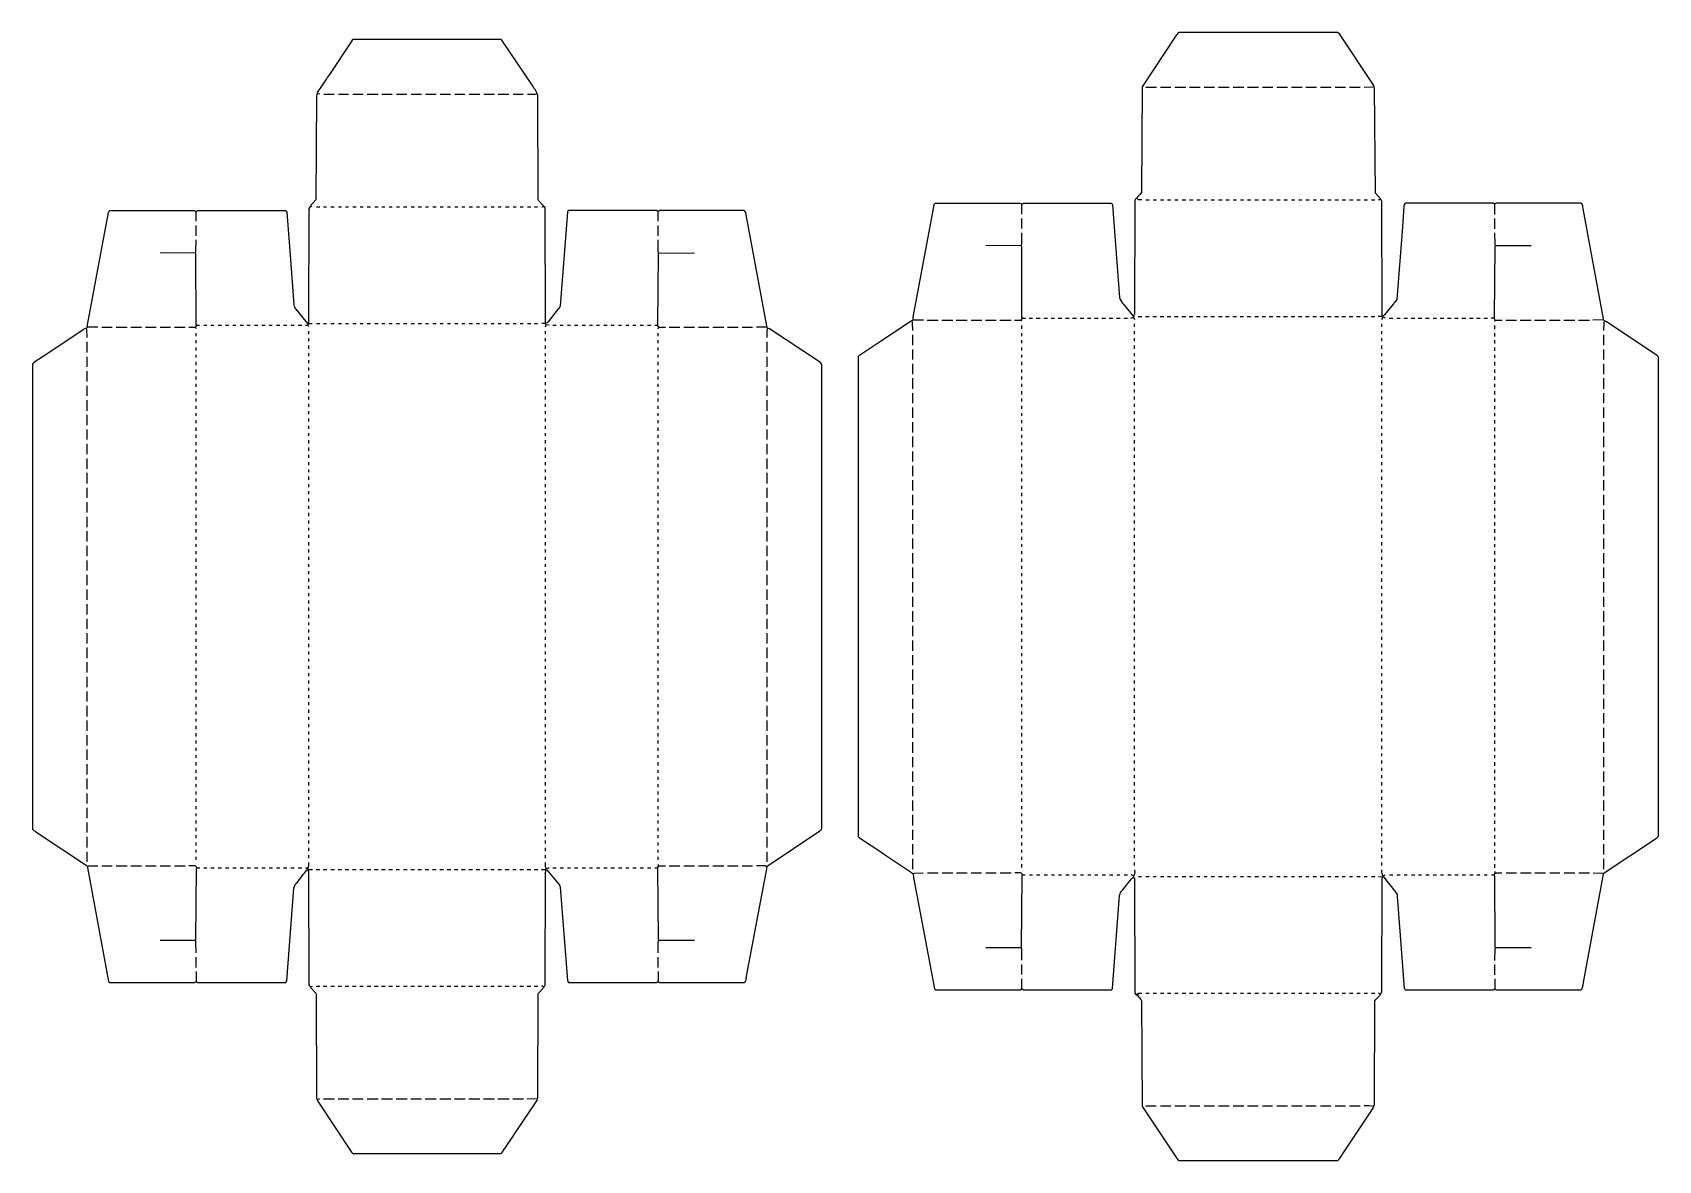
# Model space of a CAD drawing. Extents: x 608 to 5887, y 427 to 4087.
import ezdxf

# ---------------------------------------------------------------- set-up
doc = ezdxf.new("R2010")
doc.units = 0
doc.layers.get('0').update_dxf_attribs({"linetype": 'CONTINUOUS'})

msp = doc.modelspace()

# ---------------------------------------------------------------- linework, layer by layer
at = {"color": 7, "linetype": 'CONTINUOUS'}
for points in [[(4989, 3156, 0.126706), (4992, 3163), (4990, 3165), (4990, 3166), (4991, 3167, -0.127317), (4989.498638, 3173.001355), (4988.501362, 3539.998645, 0.154639), (4984, 3547), (4967.769231, 3565.846154), (4964.769231, 3907.846154), (4963, 3912), (4962.482759, 3914.793103), (4851, 4083, 0.064594), (4846, 4087), (4330, 4087), (4328.1, 4085.8), (4322, 4079), (4320.2, 4075.9), (4210.8, 3911.1), (4209, 3568), (4202, 3560), (4199, 3557, 0.071068), (4193, 3550, 0.214046), (4186.498645, 3541.998652), (4185.501355, 3173.001348), (4183, 3167)], [(2273, 3132, 0.126706), (2276, 3139), (2274, 3141), (2274, 3143), (2275, 3144, -0.127317), (2273.498638, 3150.001355), (2272.501362, 3516.998645, 0.237564), (2268, 3523), (2267.503077, 3524.555385), (2251.249592, 3542.235726), (2249.994083, 3545.005848), (2248.501479, 3882.998529), (2247.8, 3884.9), (2246, 3889, 0.091509), (2236.769231, 3905.846154), (2230.769231, 3914.846154), (2132, 4062), (2129, 4064), (1649, 4064), (1646.1, 4061.8), (1642.2, 4056.9), (1570, 3948, 0.084647), (1566, 3942, 0.184026), (1564, 3939), (1562.2, 3936.9), (1532, 3892), (1532, 3890), (1533, 3889, 0.073516), (1529.498516, 3881.998525), (1528, 3544), (1519, 3534), (1517, 3532, 0.071068), (1510, 3524), (1509, 3522, 0.135388), (1505.498634, 3515.998641), (1504.501366, 3150.001359), (1504, 3144), (1505, 3142)], [(4978, 3544, 0.085094), (4984, 3547)], [(786, 3131), (786.439024, 3138.95122), (854.405405, 3502.932432, -0.237713), (859, 3509), (1134, 3509), (1135.9, 3507.8), (1137, 3507), (1141, 3507), (1144, 3509), (1429, 3509, -0.21331), (1433.554455, 3503.955446), (1445.458824, 3350.035294), (1456.58, 3202.94), (1458.769231, 3194.846154), (1500, 3144), (1504, 3144)], [(1516, 3521, -0.085094), (1510, 3524)], [(2262, 3521), (2264.1, 3521.8, -0.113888), (2268, 3523)], [(2992, 3131), (2992.384615, 3134.923077), (2925.384615, 3495.076923, 0.266623), (2919, 3509), (2644, 3509), (2642.1, 3507.8), (2641, 3507), (2637, 3507), (2634, 3509), (2349, 3509, 0.188691), (2344.461929, 3503.967005), (2321.352941, 3199.911765, -0.162706), (2315, 3190), (2282, 3148, -0.205258), (2275, 3144), (2274, 3143), (2262, 3143)], [(3467, 3154), (3467.445545, 3162.955446), (3534.405405, 3520.932432), (3534.615385, 3522.076923, -0.285021), (3540, 3533), (3815, 3533), (3816.9, 3531.8), (3818, 3531), (3822, 3531), (3825, 3533), (4110, 3533, -0.21331), (4114.554455, 3527.955446), (4137.58, 3226.94, 0.142225), (4150.243902, 3205.195122), (4181, 3167), (4183, 3167, -0.292603), (4183, 3163), (4186, 3156)], [(5708, 3155), (5709, 3158), (5642.405405, 3515.067568), (5641.384615, 3521.076923, 0.284467), (5635, 3533), (5360, 3533), (5358.1, 3531.8), (5357, 3531), (5354, 3531), (5351, 3533), (5066, 3533, 0.324991), (5060.58, 3522.06), (5055.541176, 3456.035294), (5037.2, 3220.9), (5029, 3210, 0.184026), (5027, 3207), (4998, 3171, -0.205258), (4991, 3167), (4990, 3166), (4977, 3166)], [(5354, 3160), (5354.8, 3163.1), (5357.2, 3393.9), (5358, 3396, -0.135925), (5356.486505, 3400.012803), (5356, 3437)], [(3796, 3154), (3818, 3154), (3822, 3160), (3821.8, 3160.9), (3820.497807, 3164.002174), (3819.502193, 3391.997826, 0.145279), (3818, 3395), (3703, 3396)], [(1116, 3131), (1137, 3131), (1141, 3137), (1140.8, 3137.9), (1139.497797, 3141.002183), (1138.502203, 3367.997817, 0.145277), (1137, 3371), (1022, 3372)], [(2639, 3126, 0.165541), (2641, 3131), (2637, 3137), (2637.8, 3139.1), (2640.2, 3368.9), (2641, 3371), (2757, 3372)], [(820, 3131), (786, 3131), (783, 3128, 0.111151), (771.9, 3122.2), (660.9, 3048.2, 0.118981), (658, 3046), (612.1, 3015.8, 0.131223), (608, 3011), (608, 1502), (613, 1497), (616.153846, 1495.230769), (619.153846, 1493.230769), (781.804878, 1384.756098), (786, 1381), (791.016093, 1382.517203), (820, 1383)], [(1494, 3137), (1497.1, 3137.8, -0.138157), (1502, 3139), (1505, 3142), (1506, 3143), (1516, 3143)], [(2639, 1040), (2639, 1007, -0.120666), (2643, 1005), (2920, 1005), (2922, 1007, 0.119145), (2925.615385, 1021.076923), (2926.384615, 1024.923077), (2991.560976, 1373.04878), (2992, 1381), (2993, 1382), (3164.1, 1496.8), (3164.9, 1497.2, 0.109652), (3171, 1504), (3171, 3010), (3170, 3012), (3166, 3016), (3000.846154, 3125.769231), (2995, 3128), (2992, 3131), (2959, 3131)], [(3501, 3154), (3467, 3154), (3464, 3151), (3461.088235, 3150.647059), (3360.9, 3084.2, 0.118981), (3358, 3082), (3354.9, 3080.2), (3290, 3037), (3289.8, 3036.1), (3289, 3035), (3289, 1478), (3293, 1474), (3365.153846, 1426.230769), (3374.153846, 1420.230769), (3461.804878, 1361.756098), (3466, 1358), (3471.016093, 1359.517203), (3500, 1360)], [(3820, 3150, 0.120666), (3818, 3154)], [(4174, 3160), (4179.1, 3161.8, -0.113888), (4183, 3163)], [(5001, 3160), (4995.9, 3161.8, 0.113888), (4992, 3163)], [(5675, 1360), (5703.983907, 1359.517203, -0.14141), (5707, 1358), (5709, 1358), (5711, 1360), (5874.1, 1468.8), (5877.9, 1471.2, 0.063987), (5887, 1479), (5887, 3035), (5883, 3039), (5717.846154, 3148.769231), (5717.153846, 3149.230769, 0.284086), (5712, 3150)], [(787, 1381), (786, 1378), (855, 1008), (858, 1005), (1135, 1005, -0.120666), (1139, 1007)], [(1139, 1101), (1138.514264, 1135.986507, 0.095482), (1137, 1142), (1137.8, 1144.1), (1140.2, 1373.9), (1141, 1377), (1141, 1378), (1136, 1383), (1116, 1383)], [(1494, 1377), (1496.1, 1376.2, 0.079845), (1502, 1374), (1504, 1372), (1504, 1371), (1503, 1370), (1503.352941, 1367.088235), (1504.501362, 1363.998645), (1505.498638, 997.001355, 0.117463), (1510, 990), (1510.497238, 988.447514), (1527.750365, 969.763504), (1528.501484, 967.998525), (1529.498516, 631.001475, 0.094811), (1532, 626), (1532.6, 622.2), (1534.230769, 619.153846), (1535.769231, 616.846154), (1644, 454), (1648, 450), (2130, 450), (2132, 452), (2170.8, 509.1), (2172, 511), (2247, 624), (2246, 626), (2214, 627)], [(2246, 626, 0.09166), (2248.501484, 631.001475), (2249.498516, 967.998525), (2250.8, 970.1), (2260, 980), (2262, 982, 0.071068), (2269, 990, -0.129316), (2271.8, 995.1), (2272.2, 995.9), (2273.498634, 1362.998641), (2274.2, 1364.9), (2275, 1370), (2274, 1371, -0.212214), (2276, 1374), (2281.1, 1375.8, -0.113888), (2285, 1377)], [(2639, 1101), (2639.485736, 1135.986507, 0.153428), (2641, 1142), (2640.2, 1144.1), (2637.8, 1374.9), (2637, 1377)], [(2641, 1383, 0.120666), (2639, 1387)], [(1139, 1040), (1139, 1007, -0.120666), (1143, 1005), (1430, 1005, 0.144882), (1433.554455, 1010.044554), (1456.594595, 1311.067568, -0.159938), (1466.8, 1329.1), (1488, 1356, 0.150174), (1491, 1360), (1492, 1361), (1500, 1370), (1503, 1370), (1504, 1371), (1517, 1371)], [(2261, 1371), (2274, 1371), (2275, 1370), (2278, 1370), (2315.243902, 1324.195122), (2318.756098, 1319.804878, -0.120319), (2321.538071, 1313.967005), (2344.458824, 1011.035294, 0.222977), (2348, 1005), (2635, 1005, -0.120666), (2639, 1007)], [(3467, 1358), (3468.615385, 1344.923077), (3536, 984), (3540, 981), (3815, 981, -0.165541), (3820, 983, -0.165541), (3825, 981), (4110, 981, 0.209576), (4114.554455, 986.044554), (4137.594595, 1287.067568, -0.169549), (4146.8, 1304.1), (4176, 1341, -0.146769), (4183, 1346)], [(3820, 1077), (3819.513869, 1112.986861, 0.109412), (3818, 1118), (3818.8, 1120.1), (3821.2, 1350.9), (3822, 1354), (3822, 1355), (3817, 1360), (3797, 1360)], [(4186, 1370), (4186.45082, 1360.040984), (4183.2, 1351.9), (4183, 1351), (4183, 1346, -0.091674), (4185.501351, 1340.998656), (4186.994595, 971.005347, 0.168574), (4191, 965), (4193, 964, 0.618034), (4195, 962), (4206.750799, 948.769968), (4208.513156, 944.987071), (4210.994152, 603.00578), (4211.769231, 600.846154), (4321.769231, 435.846154), (4323.769231, 432.846154), (4329, 427), (4846, 427, 0.077848), (4860, 445), (4861.2, 446.9), (4963, 600), (4962, 602, 0.074753), (4965.501484, 608.001475), (4966.498516, 944.998525, -0.063112), (4979, 959, 0.123106), (4985, 967), (4987.2, 970.9), (4988.501366, 974.001359), (4989.498634, 1339.998641), (4991, 1346)], [(4978, 1348), (4990, 1347), (4991, 1346), (4992, 1347), (4994, 1347), (5031.243902, 1301.195122), (5034.756098, 1296.804878, -0.210813), (5038.538071, 1282.967005), (5040.541176, 1255.964706), (5061, 985), (5066, 981), (5351, 981, -0.165541), (5356, 983)], [(4990, 1347, -0.256569), (4992, 1351), (4991.3, 1355.1, -0.121018), (4989, 1370)], [(5356, 1076), (5356.486505, 1112.987197), (5358, 1118, -0.141787), (5356.497807, 1121.002174), (5355.502193, 1348.997826), (5354, 1354)], [(5358, 1360, -0.165541), (5356, 1365)], [(5356, 1016), (5356, 983, -0.120666), (5360, 981), (5635, 981), (5636.9, 982.2), (5638, 983, 0.063494), (5644.615385, 1011.076923), (5645.615385, 1016.076923), (5709, 1356), (5708, 1358)], [(1510, 990, -0.126706), (1517, 993)], [(2269, 990), (2266.9, 990.8, 0.079845), (2261, 993)], [(4985, 967, -0.126966), (4978, 970)], [(4962, 602, 0.080664), (4931, 604)]]:
    msp.add_lwpolyline(points, format="xyb", dxfattribs=at)
for points in [[(4223, 3910), (4257, 3910)], [(4270, 3910), (4304, 3910)], [(4317, 3910), (4352, 3910)], [(4364, 3910), (4399, 3910)], [(4412, 3910), (4446, 3910)], [(4459, 3910), (4493, 3910)], [(4506, 3910), (4541, 3910)], [(4553, 3910), (4588, 3910)], [(4601, 3910), (4635, 3910)], [(4648, 3910), (4682, 3910)], [(4695, 3910), (4730, 3910)], [(4742, 3910), (4777, 3910)], [(4790, 3910), (4824, 3910)], [(4837, 3910), (4871, 3910)], [(4884, 3910), (4919, 3910)], [(4931, 3910), (4957.982803, 3910.481529), (4963, 3912)], [(1541, 3887), (1533, 3889)], [(1554, 3887), (1587, 3887)], [(1601, 3887), (1634, 3887)], [(1648, 3887), (1682, 3887)], [(1695, 3887), (1730, 3887)], [(1742, 3887), (1776, 3887)], [(1790, 3887), (1823, 3887)], [(1837, 3887), (1871, 3887)], [(1884, 3887), (1919, 3887)], [(1931, 3887), (1965, 3887)], [(1979, 3887), (2012, 3887)], [(2026, 3887), (2060, 3887)], [(2073, 3887), (2108, 3887)], [(2120, 3887), (2154, 3887)], [(2168, 3887), (2201, 3887)], [(2215, 3887), (2240.982192, 3887.480822), (2246, 3889)], [(4210, 3544), (4199, 3544), (4193, 3550)], [(4223, 3544), (4233, 3544)], [(4246, 3544), (4257, 3544)], [(4270, 3544), (4281, 3544)], [(4293, 3544), (4304, 3544)], [(4317, 3544), (4328, 3544)], [(4341, 3544), (4352, 3544)], [(4364, 3544), (4375, 3544)], [(4388, 3544), (4399, 3544)], [(4412, 3544), (4422, 3544)], [(4435, 3544), (4446, 3544)], [(4459, 3544), (4470, 3544)], [(4482, 3544), (4493, 3544)], [(4506, 3544), (4517, 3544)], [(4530, 3544), (4540, 3544)], [(4553, 3544), (4564, 3544)], [(4577, 3544), (4588, 3544)], [(4601, 3544), (4611, 3544)], [(4624, 3544), (4635, 3544)], [(4648, 3544), (4659, 3544)], [(4671, 3544), (4682, 3544)], [(4695, 3544), (4706, 3544)], [(4719, 3544), (4729, 3544)], [(4742, 3544), (4753, 3544)], [(4766, 3544), (4777, 3544)], [(4789, 3544), (4800, 3544)], [(4813, 3544), (4824, 3544)], [(4837, 3544), (4848, 3544)], [(4860, 3544), (4871, 3544)], [(4884, 3544), (4895, 3544)], [(4908, 3544), (4918, 3544)], [(4931, 3544), (4942, 3544)], [(4955, 3544), (4966, 3544)], [(1139, 3475), (1139, 3507)], [(1530, 3521), (1541, 3521)], [(1553, 3521), (1563, 3521)], [(1577, 3521), (1587, 3521)], [(1601, 3521), (1611, 3521)], [(1624, 3521), (1634, 3521)], [(1648, 3521), (1659, 3521)], [(1672, 3521), (1682, 3521)], [(1695, 3521), (1705, 3521)], [(1719, 3521), (1730, 3521)], [(1742, 3521), (1752, 3521)], [(1766, 3521), (1776, 3521)], [(1790, 3521), (1800, 3521)], [(1813, 3521), (1823, 3521)], [(1837, 3521), (1848, 3521)], [(1860, 3521), (1871, 3521)], [(1884, 3521), (1894, 3521)], [(1908, 3521), (1919, 3521)], [(1931, 3521), (1941, 3521)], [(1955, 3521), (1965, 3521)], [(1979, 3521), (1989, 3521)], [(2002, 3521), (2012, 3521)], [(2026, 3521), (2037, 3521)], [(2049, 3521), (2059, 3521)], [(2073, 3521), (2083, 3521)], [(2097, 3521), (2107, 3521)], [(2120, 3521), (2130, 3521)], [(2144, 3521), (2155, 3521)], [(2168, 3521), (2178, 3521)], [(2191, 3521), (2201, 3521)], [(2215, 3521), (2226, 3521)], [(2238, 3521), (2248, 3521)], [(2639, 3475), (2639, 3507)], [(3820, 3498), (3820, 3531)], [(5356, 3497), (5356, 3531)], [(1139, 3427), (1139, 3461)], [(2639, 3427), (2639, 3461)], [(3818, 3395), (3818.2, 3395.9), (3819.513869, 3401.013139), (3820, 3437)], [(3820, 3451), (3820, 3484)], [(5356, 3450), (5356, 3484)], [(1137, 3371), (1137.2, 3371.9), (1138.513495, 3377.012803), (1139, 3414)], [(2641, 3371), (2640.8, 3371.9), (2639.486131, 3378.013139), (2639, 3414)], [(5358, 3396), (5474, 3396)], [(785, 3097), (784.519178, 3122.982192), (783, 3128)], [(833, 3131), (867, 3131)], [(880, 3131), (915, 3131)], [(927, 3131), (962, 3131)], [(975, 3131), (1009, 3131)], [(1022, 3131), (1056, 3131)], [(1069, 3131), (1104, 3131)], [(1139, 3126), (1137, 3131)], [(1141, 3137), (1150, 3137)], [(1164, 3137), (1174, 3137)], [(1187, 3137), (1197, 3137)], [(1211, 3137), (1222, 3137)], [(1235, 3137), (1245, 3137)], [(1258, 3137), (1268, 3137)], [(1282, 3137), (1293, 3137)], [(1305, 3137), (1315, 3137)], [(1329, 3137), (1339, 3137)], [(1353, 3137), (1363, 3137)], [(1376, 3137), (1386, 3137)], [(1400, 3137), (1411, 3137)], [(1423, 3137), (1434, 3137)], [(1447, 3137), (1457, 3137)], [(1471, 3137), (1482, 3137)], [(1505, 3132), (1502, 3139)], [(1505, 3108), (1505, 3118)], [(1530, 3143), (1541, 3143)], [(1553, 3143), (1563, 3143)], [(1577, 3143), (1587, 3143)], [(1601, 3143), (1611, 3143)], [(1624, 3143), (1634, 3143)], [(1648, 3143), (1659, 3143)], [(1672, 3143), (1682, 3143)], [(1695, 3143), (1705, 3143)], [(1719, 3143), (1730, 3143)], [(1742, 3143), (1752, 3143)], [(1766, 3143), (1776, 3143)], [(1790, 3143), (1800, 3143)], [(1813, 3143), (1823, 3143)], [(1837, 3143), (1848, 3143)], [(1860, 3143), (1871, 3143)], [(1884, 3143), (1894, 3143)], [(1908, 3143), (1919, 3143)], [(1931, 3143), (1941, 3143)], [(1955, 3143), (1965, 3143)], [(1979, 3143), (1989, 3143)], [(2002, 3143), (2012, 3143)], [(2026, 3143), (2037, 3143)], [(2049, 3143), (2059, 3143)], [(2073, 3143), (2083, 3143)], [(2097, 3143), (2107, 3143)], [(2120, 3143), (2130, 3143)], [(2144, 3143), (2155, 3143)], [(2168, 3143), (2178, 3143)], [(2191, 3143), (2201, 3143)], [(2215, 3143), (2226, 3143)], [(2238, 3143), (2248, 3143)], [(2273, 3108), (2273, 3118)], [(2285, 3137), (2276, 3139)], [(2297, 3137), (2308, 3137)], [(2321, 3137), (2331, 3137)], [(2345, 3137), (2355, 3137)], [(2368, 3137), (2378, 3137)], [(2392, 3137), (2403, 3137)], [(2416, 3137), (2426, 3137)], [(2439, 3137), (2449, 3137)], [(2463, 3137), (2474, 3137)], [(2486, 3137), (2496, 3137)], [(2510, 3137), (2520, 3137)], [(2534, 3137), (2544, 3137)], [(2557, 3137), (2567, 3137)], [(2581, 3137), (2592, 3137)], [(2605, 3137), (2615, 3137)], [(2628, 3137), (2637, 3137)], [(2641, 3131), (2663, 3131)], [(2675, 3131), (2710, 3131)], [(2723, 3131), (2757, 3131)], [(2770, 3131), (2804, 3131)], [(2817, 3131), (2852, 3131)], [(2864, 3131), (2899, 3131)], [(2912, 3131), (2946, 3131)], [(2993, 3097), (2993.480059, 3121.981536), (2995, 3128)], [(3466, 3120), (3465.518471, 3146.982803), (3464, 3151)], [(3513, 3154), (3548, 3154)], [(3560, 3154), (3596, 3154)], [(3607, 3154), (3643, 3154)], [(3655, 3154), (3690, 3154)], [(3702, 3154), (3737, 3154)], [(3749, 3154), (3785, 3154)], [(3820, 3126), (3820, 3136)], [(3822, 3160), (3832, 3160)], [(3844, 3160), (3855, 3160)], [(3867, 3160), (3879, 3160)], [(3891, 3160), (3903, 3160)], [(3915, 3160), (3926, 3160)], [(3938, 3160), (3950, 3160)], [(3962, 3160), (3974, 3160)], [(3985, 3160), (3997, 3160)], [(4009, 3160), (4021, 3160)], [(4033, 3160), (4044, 3160)], [(4056, 3160), (4068, 3160)], [(4080, 3160), (4092, 3160)], [(4104, 3160), (4115, 3160)], [(4127, 3160), (4139, 3160)], [(4151, 3160), (4163, 3160)], [(4186, 3132), (4186, 3142)], [(4186, 3108), (4186, 3118)], [(4198, 3166), (4210, 3166)], [(4222, 3166), (4233, 3166)], [(4245, 3166), (4257, 3166)], [(4269, 3166), (4281, 3166)], [(4292, 3166), (4304, 3166)], [(4316, 3166), (4328, 3166)], [(4340, 3166), (4352, 3166)], [(4363, 3166), (4375, 3166)], [(4387, 3166), (4399, 3166)], [(4411, 3166), (4422, 3166)], [(4434, 3166), (4446, 3166)], [(4458, 3166), (4470, 3166)], [(4481, 3166), (4493, 3166)], [(4505, 3166), (4517, 3166)], [(4529, 3166), (4540, 3166)], [(4552, 3166), (4564, 3166)], [(4576, 3166), (4588, 3166)], [(4600, 3166), (4611, 3166)], [(4623, 3166), (4635, 3166)], [(4647, 3166), (4659, 3166)], [(4670, 3166), (4682, 3166)], [(4694, 3166), (4706, 3166)], [(4718, 3166), (4729, 3166)], [(4741, 3166), (4753, 3166)], [(4765, 3166), (4777, 3166)], [(4788, 3166), (4800, 3166)], [(4812, 3166), (4824, 3166)], [(4836, 3166), (4848, 3166)], [(4859, 3166), (4871, 3166)], [(4883, 3166), (4895, 3166)], [(4907, 3166), (4918, 3166)], [(4930, 3166), (4942, 3166)], [(4954, 3166), (4966, 3166)], [(4989, 3132), (4989, 3142)], [(4989, 3108), (4989, 3118)], [(5013, 3160), (5025, 3160)], [(5037, 3160), (5048, 3160)], [(5060, 3160), (5072, 3160)], [(5084, 3160), (5096, 3160)], [(5107, 3160), (5119, 3160)], [(5131, 3160), (5143, 3160)], [(5155, 3160), (5166, 3160)], [(5178, 3160), (5190, 3160)], [(5202, 3160), (5214, 3160)], [(5225, 3160), (5237, 3160)], [(5249, 3160), (5261, 3160)], [(5273, 3160), (5285, 3160)], [(5296, 3160), (5308, 3160)], [(5320, 3160), (5332, 3160)], [(5356, 3149), (5357, 3154), (5354, 3160), (5344, 3160)], [(5356, 3125), (5356, 3136)], [(5357, 3154), (5379, 3154)], [(5391, 3154), (5426, 3154)], [(5438, 3154), (5474, 3154)], [(5485, 3154), (5521, 3154)], [(5533, 3154), (5568, 3154)], [(5580, 3154), (5615, 3154)], [(5627, 3154), (5663, 3154)], [(5710, 3120), (5710.480059, 3144.981536), (5712, 3150), (5712, 3151), (5708, 3155), (5674, 3154)], [(785, 3049), (785, 3083)], [(1139, 3102), (1139, 3112)], [(1139, 3079), (1139, 3089)], [(1139, 3055), (1139, 3065)], [(1505, 3085), (1505, 3095)], [(1505, 3061), (1505, 3071)], [(2273, 3085), (2273, 3095)], [(2273, 3061), (2273, 3071)], [(2639, 3102), (2639, 3112)], [(2639, 3079), (2639, 3089)], [(2639, 3055), (2639, 3065)], [(2993, 3049), (2993, 3083)], [(3466, 3073), (3466, 3106)], [(3820, 3102), (3820, 3112)], [(3820, 3079), (3820, 3089)], [(3820, 3055), (3820, 3065)], [(4186, 3085), (4186, 3095)], [(4186, 3061), (4186, 3071)], [(4989, 3085), (4989, 3095)], [(4989, 3061), (4989, 3071)], [(5356, 3101), (5356, 3112)], [(5356, 3078), (5356, 3089)], [(5356, 3054), (5356, 3065)], [(5710, 3073), (5710, 3106)], [(785, 3002), (785, 3035)], [(1139, 3032), (1139, 3041)], [(1139, 3008), (1139, 3018)], [(1505, 3037), (1505, 3047)], [(1505, 3014), (1505, 3024)], [(2273, 3037), (2273, 3047)], [(2273, 3014), (2273, 3024)], [(2639, 3032), (2639, 3041)], [(2639, 3008), (2639, 3018)], [(2993, 3002), (2993, 3035)], [(3466, 3026), (3466, 3059)], [(3466, 2978), (3466, 3012)], [(3820, 3032), (3820, 3041)], [(3820, 3008), (3820, 3018)], [(4186, 3037), (4186, 3047)], [(4186, 3014), (4186, 3024)], [(4989, 3037), (4989, 3047)], [(4989, 3014), (4989, 3024)], [(5356, 3031), (5356, 3041)], [(5356, 3007), (5356, 3018)], [(5710, 3026), (5710, 3059)], [(5710, 2978), (5710, 3012)], [(785, 2955), (785, 2988)], [(1139, 2984), (1139, 2994)], [(1139, 2961), (1139, 2971)], [(1505, 2990), (1505, 3000)], [(1505, 2967), (1505, 2976)], [(2273, 2990), (2273, 3000)], [(2273, 2967), (2273, 2976)], [(2639, 2984), (2639, 2994)], [(2639, 2961), (2639, 2971)], [(2993, 2955), (2993, 2988)], [(3466, 2931), (3466, 2965)], [(3820, 2984), (3820, 2994)], [(3820, 2961), (3820, 2971)], [(4186, 2990), (4186, 3000)], [(4186, 2967), (4186, 2976)], [(4989, 2990), (4989, 3000)], [(4989, 2967), (4989, 2976)], [(5356, 2983), (5356, 2994)], [(5356, 2960), (5356, 2971)], [(5710, 2931), (5710, 2965)], [(785, 2908), (785, 2941)], [(1139, 2937), (1139, 2947)], [(1139, 2913), (1139, 2923)], [(1505, 2943), (1505, 2953)], [(1505, 2919), (1505, 2929)], [(1505, 2896), (1505, 2906)], [(2273, 2943), (2273, 2953)], [(2273, 2919), (2273, 2929)], [(2273, 2896), (2273, 2906)], [(2639, 2937), (2639, 2947)], [(2639, 2913), (2639, 2923)], [(2993, 2908), (2993, 2941)], [(3466, 2884), (3466, 2917)], [(3820, 2937), (3820, 2947)], [(3820, 2913), (3820, 2923)], [(4186, 2943), (4186, 2953)], [(4186, 2919), (4186, 2929)], [(4186, 2896), (4186, 2906)], [(4989, 2943), (4989, 2953)], [(4989, 2919), (4989, 2929)], [(4989, 2896), (4989, 2906)], [(5356, 2936), (5356, 2947)], [(5356, 2912), (5356, 2923)], [(5710, 2884), (5710, 2917)], [(785, 2860), (785, 2894)], [(1139, 2890), (1139, 2900)], [(1139, 2866), (1139, 2876)], [(1139, 2843), (1139, 2852)], [(1505, 2872), (1505, 2882)], [(1505, 2849), (1505, 2858)], [(2273, 2872), (2273, 2882)], [(2273, 2849), (2273, 2858)], [(2639, 2890), (2639, 2900)], [(2639, 2866), (2639, 2876)], [(2639, 2843), (2639, 2852)], [(2993, 2860), (2993, 2894)], [(3466, 2837), (3466, 2870)], [(3820, 2890), (3820, 2900)], [(3820, 2866), (3820, 2876)], [(3820, 2843), (3820, 2852)], [(4186, 2872), (4186, 2882)], [(4186, 2849), (4186, 2858)], [(4989, 2872), (4989, 2882)], [(4989, 2849), (4989, 2858)], [(5356, 2889), (5356, 2900)], [(5356, 2865), (5356, 2876)], [(5356, 2842), (5356, 2852)], [(5710, 2837), (5710, 2870)], [(785, 2813), (785, 2847)], [(785, 2766), (785, 2799)], [(1139, 2819), (1139, 2829)], [(1139, 2795), (1139, 2805)], [(1505, 2825), (1505, 2835)], [(1505, 2801), (1505, 2811)], [(2273, 2825), (2273, 2835)], [(2273, 2801), (2273, 2811)], [(2639, 2819), (2639, 2829)], [(2639, 2795), (2639, 2805)], [(2993, 2813), (2993, 2847)], [(2993, 2766), (2993, 2799)], [(3466, 2789), (3466, 2823)], [(3820, 2819), (3820, 2829)], [(3820, 2795), (3820, 2805)], [(4186, 2825), (4186, 2835)], [(4186, 2801), (4186, 2811)], [(4989, 2825), (4989, 2835)], [(4989, 2801), (4989, 2811)], [(5356, 2818), (5356, 2829)], [(5356, 2794), (5356, 2805)], [(5710, 2789), (5710, 2823)], [(785, 2719), (785, 2752)], [(1139, 2772), (1139, 2782)], [(1139, 2748), (1139, 2758)], [(1505, 2778), (1505, 2787)], [(1505, 2754), (1505, 2764)], [(2273, 2778), (2273, 2787)], [(2273, 2754), (2273, 2764)], [(2639, 2772), (2639, 2782)], [(2639, 2748), (2639, 2758)], [(2993, 2719), (2993, 2752)], [(3466, 2742), (3466, 2776)], [(3820, 2772), (3820, 2782)], [(3820, 2748), (3820, 2758)], [(4186, 2778), (4186, 2787)], [(4186, 2754), (4186, 2764)], [(4989, 2778), (4989, 2787)], [(4989, 2754), (4989, 2764)], [(5356, 2771), (5356, 2782)], [(5356, 2747), (5356, 2758)], [(5710, 2742), (5710, 2776)], [(785, 2671), (785, 2705)], [(1139, 2725), (1139, 2734)], [(1139, 2701), (1139, 2711)], [(1505, 2730), (1505, 2740)], [(1505, 2707), (1505, 2717)], [(1505, 2683), (1505, 2693)], [(2273, 2730), (2273, 2740)], [(2273, 2707), (2273, 2717)], [(2273, 2683), (2273, 2693)], [(2639, 2725), (2639, 2734)], [(2639, 2701), (2639, 2711)], [(2993, 2671), (2993, 2705)], [(3466, 2695), (3466, 2728)], [(3820, 2725), (3820, 2734)], [(3820, 2701), (3820, 2711)], [(4186, 2730), (4186, 2740)], [(4186, 2707), (4186, 2717)], [(4186, 2683), (4186, 2693)], [(4989, 2730), (4989, 2740)], [(4989, 2707), (4989, 2717)], [(4989, 2683), (4989, 2693)], [(5356, 2724), (5356, 2734)], [(5356, 2700), (5356, 2711)], [(5710, 2695), (5710, 2728)], [(785, 2624), (785, 2658)], [(1139, 2677), (1139, 2687)], [(1139, 2654), (1139, 2663)], [(1139, 2630), (1139, 2640)], [(1505, 2660), (1505, 2669)], [(1505, 2636), (1505, 2646)], [(2273, 2660), (2273, 2669)], [(2273, 2636), (2273, 2646)], [(2639, 2677), (2639, 2687)], [(2639, 2654), (2639, 2663)], [(2639, 2630), (2639, 2640)], [(2993, 2624), (2993, 2658)], [(3466, 2648), (3466, 2681)], [(3820, 2677), (3820, 2687)], [(3820, 2654), (3820, 2663)], [(3820, 2630), (3820, 2640)], [(4186, 2660), (4186, 2669)], [(4186, 2636), (4186, 2646)], [(4989, 2660), (4989, 2669)], [(4989, 2636), (4989, 2646)], [(5356, 2676), (5356, 2687)], [(5356, 2653), (5356, 2663)], [(5356, 2629), (5356, 2640)], [(5710, 2648), (5710, 2681)], [(785, 2577), (785, 2610)], [(1139, 2606), (1139, 2616)], [(1139, 2583), (1139, 2593)], [(1505, 2612), (1505, 2622)], [(1505, 2589), (1505, 2599)], [(2273, 2612), (2273, 2622)], [(2273, 2589), (2273, 2599)], [(2639, 2606), (2639, 2616)], [(2639, 2583), (2639, 2593)], [(2993, 2577), (2993, 2610)], [(3466, 2601), (3466, 2634)], [(3466, 2553), (3466, 2587)], [(3820, 2606), (3820, 2616)], [(3820, 2583), (3820, 2593)], [(4186, 2612), (4186, 2622)], [(4186, 2589), (4186, 2599)], [(4989, 2612), (4989, 2622)], [(4989, 2589), (4989, 2599)], [(5356, 2605), (5356, 2616)], [(5356, 2582), (5356, 2593)], [(5710, 2601), (5710, 2634)], [(5710, 2553), (5710, 2587)], [(785, 2530), (785, 2563)], [(1139, 2559), (1139, 2569)], [(1139, 2536), (1139, 2545)], [(1505, 2565), (1505, 2575)], [(1505, 2542), (1505, 2551)], [(2273, 2565), (2273, 2575)], [(2273, 2542), (2273, 2551)], [(2639, 2559), (2639, 2569)], [(2639, 2536), (2639, 2545)], [(2993, 2530), (2993, 2563)], [(3466, 2506), (3466, 2539)], [(3820, 2559), (3820, 2569)], [(3820, 2536), (3820, 2545)], [(4186, 2565), (4186, 2575)], [(4186, 2542), (4186, 2551)], [(4989, 2565), (4989, 2575)], [(4989, 2542), (4989, 2551)], [(5356, 2558), (5356, 2569)], [(5356, 2535), (5356, 2545)], [(5710, 2506), (5710, 2539)], [(785, 2482), (785, 2516)], [(1139, 2512), (1139, 2522)], [(1139, 2488), (1139, 2498)], [(1505, 2518), (1505, 2528)], [(1505, 2494), (1505, 2504)], [(2273, 2518), (2273, 2528)], [(2273, 2494), (2273, 2504)], [(2639, 2512), (2639, 2522)], [(2639, 2488), (2639, 2498)], [(2993, 2482), (2993, 2516)], [(3466, 2459), (3466, 2492)], [(3820, 2512), (3820, 2522)], [(3820, 2488), (3820, 2498)], [(4186, 2518), (4186, 2528)], [(4186, 2494), (4186, 2504)], [(4989, 2518), (4989, 2528)], [(4989, 2494), (4989, 2504)], [(5356, 2511), (5356, 2522)], [(5356, 2487), (5356, 2498)], [(5710, 2459), (5710, 2492)], [(785, 2435), (785, 2469)], [(1139, 2465), (1139, 2475)], [(1139, 2441), (1139, 2451)], [(1505, 2471), (1505, 2480)], [(1505, 2447), (1505, 2457)], [(1505, 2423), (1505, 2433)], [(2273, 2471), (2273, 2480)], [(2273, 2447), (2273, 2457)], [(2273, 2423), (2273, 2433)], [(2639, 2465), (2639, 2475)], [(2639, 2441), (2639, 2451)], [(2993, 2435), (2993, 2469)], [(3466, 2412), (3466, 2445)], [(3820, 2465), (3820, 2475)], [(3820, 2441), (3820, 2451)], [(4186, 2471), (4186, 2480)], [(4186, 2447), (4186, 2457)], [(4186, 2423), (4186, 2433)], [(4989, 2471), (4989, 2480)], [(4989, 2447), (4989, 2457)], [(4989, 2423), (4989, 2433)], [(5356, 2464), (5356, 2475)], [(5356, 2440), (5356, 2451)], [(5710, 2412), (5710, 2445)], [(785, 2388), (785, 2421)], [(1139, 2418), (1139, 2427)], [(1139, 2394), (1139, 2404)], [(1139, 2370), (1139, 2380)], [(1505, 2400), (1505, 2410)], [(1505, 2376), (1505, 2386)], [(2273, 2400), (2273, 2410)], [(2273, 2376), (2273, 2386)], [(2639, 2418), (2639, 2427)], [(2639, 2394), (2639, 2404)], [(2639, 2370), (2639, 2380)], [(2993, 2388), (2993, 2421)], [(3466, 2364), (3466, 2398)], [(3820, 2418), (3820, 2427)], [(3820, 2394), (3820, 2404)], [(3820, 2370), (3820, 2380)], [(4186, 2400), (4186, 2410)], [(4186, 2376), (4186, 2386)], [(4989, 2400), (4989, 2410)], [(4989, 2376), (4989, 2386)], [(5356, 2417), (5356, 2427)], [(5356, 2393), (5356, 2404)], [(5356, 2369), (5356, 2380)], [(5710, 2364), (5710, 2398)], [(785, 2341), (785, 2374)], [(785, 2294), (785, 2327)], [(1139, 2347), (1139, 2356)], [(1139, 2323), (1139, 2333)], [(1505, 2353), (1505, 2362)], [(1505, 2329), (1505, 2339)], [(2273, 2353), (2273, 2362)], [(2273, 2329), (2273, 2339)], [(2639, 2347), (2639, 2356)], [(2639, 2323), (2639, 2333)], [(2993, 2341), (2993, 2374)], [(2993, 2294), (2993, 2327)], [(3466, 2317), (3466, 2351)], [(3820, 2347), (3820, 2356)], [(3820, 2323), (3820, 2333)], [(4186, 2353), (4186, 2362)], [(4186, 2329), (4186, 2339)], [(4989, 2353), (4989, 2362)], [(4989, 2329), (4989, 2339)], [(5356, 2346), (5356, 2356)], [(5356, 2322), (5356, 2333)], [(5710, 2317), (5710, 2351)], [(785, 2246), (785, 2280)], [(1139, 2299), (1139, 2309)], [(1139, 2276), (1139, 2286)], [(1505, 2305), (1505, 2315)], [(1505, 2282), (1505, 2292)], [(2273, 2305), (2273, 2315)], [(2273, 2282), (2273, 2292)], [(2639, 2299), (2639, 2309)], [(2639, 2276), (2639, 2286)], [(2993, 2246), (2993, 2280)], [(3466, 2270), (3466, 2303)], [(3820, 2299), (3820, 2309)], [(3820, 2276), (3820, 2286)], [(4186, 2305), (4186, 2315)], [(4186, 2282), (4186, 2292)], [(4989, 2305), (4989, 2315)], [(4989, 2282), (4989, 2292)], [(5356, 2298), (5356, 2309)], [(5356, 2275), (5356, 2286)], [(5710, 2270), (5710, 2303)], [(785, 2199), (785, 2232)], [(1139, 2252), (1139, 2262)], [(1139, 2229), (1139, 2238)], [(1505, 2258), (1505, 2268)], [(1505, 2234), (1505, 2244)], [(1505, 2211), (1505, 2221)], [(2273, 2258), (2273, 2268)], [(2273, 2234), (2273, 2244)], [(2273, 2211), (2273, 2221)], [(2639, 2252), (2639, 2262)], [(2639, 2229), (2639, 2238)], [(2993, 2199), (2993, 2232)], [(3466, 2223), (3466, 2256)], [(3820, 2252), (3820, 2262)], [(3820, 2229), (3820, 2238)], [(4186, 2258), (4186, 2268)], [(4186, 2234), (4186, 2244)], [(4186, 2211), (4186, 2221)], [(4989, 2258), (4989, 2268)], [(4989, 2234), (4989, 2244)], [(4989, 2211), (4989, 2221)], [(5356, 2251), (5356, 2262)], [(5356, 2228), (5356, 2238)], [(5710, 2223), (5710, 2256)], [(785, 2152), (785, 2185)], [(1139, 2205), (1139, 2215)], [(1139, 2181), (1139, 2191)], [(1139, 2158), (1139, 2168)], [(1505, 2187), (1505, 2197)], [(1505, 2164), (1505, 2173)], [(2273, 2187), (2273, 2197)], [(2273, 2164), (2273, 2173)], [(2639, 2205), (2639, 2215)], [(2639, 2181), (2639, 2191)], [(2639, 2158), (2639, 2168)], [(2993, 2152), (2993, 2185)], [(3466, 2175), (3466, 2209)], [(3820, 2205), (3820, 2215)], [(3820, 2181), (3820, 2191)], [(3820, 2158), (3820, 2168)], [(4186, 2187), (4186, 2197)], [(4186, 2164), (4186, 2173)], [(4989, 2187), (4989, 2197)], [(4989, 2164), (4989, 2173)], [(5356, 2204), (5356, 2215)], [(5356, 2180), (5356, 2191)], [(5356, 2157), (5356, 2168)], [(5710, 2175), (5710, 2209)], [(785, 2105), (785, 2138)], [(1139, 2134), (1139, 2144)], [(1139, 2110), (1139, 2120)], [(1505, 2140), (1505, 2150)], [(1505, 2116), (1505, 2126)], [(2273, 2140), (2273, 2150)], [(2273, 2116), (2273, 2126)], [(2639, 2134), (2639, 2144)], [(2639, 2110), (2639, 2120)], [(2993, 2105), (2993, 2138)], [(3466, 2128), (3466, 2162)], [(3466, 2081), (3466, 2114)], [(3820, 2134), (3820, 2144)], [(3820, 2110), (3820, 2120)], [(4186, 2140), (4186, 2150)], [(4186, 2116), (4186, 2126)], [(4989, 2140), (4989, 2150)], [(4989, 2116), (4989, 2126)], [(5356, 2133), (5356, 2144)], [(5356, 2109), (5356, 2120)], [(5710, 2128), (5710, 2162)], [(5710, 2081), (5710, 2114)], [(785, 2057), (785, 2091)], [(1139, 2087), (1139, 2097)], [(1139, 2063), (1139, 2073)], [(1505, 2093), (1505, 2103)], [(1505, 2069), (1505, 2079)], [(2273, 2093), (2273, 2103)], [(2273, 2069), (2273, 2079)], [(2639, 2087), (2639, 2097)], [(2639, 2063), (2639, 2073)], [(2993, 2057), (2993, 2091)], [(3466, 2034), (3466, 2067)], [(3820, 2087), (3820, 2097)], [(3820, 2063), (3820, 2073)], [(4186, 2093), (4186, 2103)], [(4186, 2069), (4186, 2079)], [(4989, 2093), (4989, 2103)], [(4989, 2069), (4989, 2079)], [(5356, 2086), (5356, 2097)], [(5356, 2062), (5356, 2073)], [(5710, 2034), (5710, 2067)], [(785, 2010), (785, 2044)], [(1139, 2040), (1139, 2049)], [(1139, 2016), (1139, 2026)], [(1505, 2046), (1505, 2055)], [(1505, 2022), (1505, 2032)], [(1505, 1998), (1505, 2008)], [(2273, 2046), (2273, 2055)], [(2273, 2022), (2273, 2032)], [(2273, 1998), (2273, 2008)], [(2639, 2040), (2639, 2049)], [(2639, 2016), (2639, 2026)], [(2993, 2010), (2993, 2044)], [(3466, 1986), (3466, 2020)], [(3820, 2040), (3820, 2049)], [(3820, 2016), (3820, 2026)], [(4186, 2046), (4186, 2055)], [(4186, 2022), (4186, 2032)], [(4186, 1998), (4186, 2008)], [(4989, 2046), (4989, 2055)], [(4989, 2022), (4989, 2032)], [(4989, 1998), (4989, 2008)], [(5356, 2039), (5356, 2049)], [(5356, 2015), (5356, 2026)], [(5710, 1986), (5710, 2020)], [(785, 1963), (785, 1996)], [(1139, 1992), (1139, 2002)], [(1139, 1969), (1139, 1979)], [(1139, 1945), (1139, 1955)], [(1505, 1975), (1505, 1984)], [(1505, 1951), (1505, 1961)], [(2273, 1975), (2273, 1984)], [(2273, 1951), (2273, 1961)], [(2639, 1992), (2639, 2002)], [(2639, 1969), (2639, 1979)], [(2639, 1945), (2639, 1955)], [(2993, 1963), (2993, 1996)], [(3466, 1939), (3466, 1973)], [(3820, 1992), (3820, 2002)], [(3820, 1969), (3820, 1979)], [(3820, 1945), (3820, 1955)], [(4186, 1975), (4186, 1984)], [(4186, 1951), (4186, 1961)], [(4989, 1975), (4989, 1984)], [(4989, 1951), (4989, 1961)], [(5356, 1991), (5356, 2002)], [(5356, 1968), (5356, 1979)], [(5356, 1944), (5356, 1955)], [(5710, 1939), (5710, 1973)], [(785, 1916), (785, 1949)], [(785, 1868), (785, 1902)], [(1139, 1922), (1139, 1931)], [(1139, 1898), (1139, 1908)], [(1505, 1927), (1505, 1937)], [(1505, 1904), (1505, 1914)], [(2273, 1927), (2273, 1937)], [(2273, 1904), (2273, 1914)], [(2639, 1922), (2639, 1931)], [(2639, 1898), (2639, 1908)], [(2993, 1916), (2993, 1949)], [(2993, 1868), (2993, 1902)], [(3466, 1892), (3466, 1925)], [(3820, 1922), (3820, 1931)], [(3820, 1898), (3820, 1908)], [(4186, 1927), (4186, 1937)], [(4186, 1904), (4186, 1914)], [(4989, 1927), (4989, 1937)], [(4989, 1904), (4989, 1914)], [(5356, 1921), (5356, 1931)], [(5356, 1897), (5356, 1908)], [(5710, 1892), (5710, 1925)], [(785, 1821), (785, 1855)], [(1139, 1874), (1139, 1884)], [(1139, 1851), (1139, 1860)], [(1505, 1880), (1505, 1890)], [(1505, 1857), (1505, 1866)], [(2273, 1880), (2273, 1890)], [(2273, 1857), (2273, 1866)], [(2639, 1874), (2639, 1884)], [(2639, 1851), (2639, 1860)], [(2993, 1821), (2993, 1855)], [(3466, 1845), (3466, 1878)], [(3820, 1874), (3820, 1884)], [(3820, 1851), (3820, 1860)], [(4186, 1880), (4186, 1890)], [(4186, 1857), (4186, 1866)], [(4989, 1880), (4989, 1890)], [(4989, 1857), (4989, 1866)], [(5356, 1873), (5356, 1884)], [(5356, 1850), (5356, 1860)], [(5710, 1845), (5710, 1878)], [(785, 1774), (785, 1807)], [(1139, 1827), (1139, 1837)], [(1139, 1803), (1139, 1813)], [(1505, 1833), (1505, 1843)], [(1505, 1809), (1505, 1819)], [(1505, 1786), (1505, 1796)], [(2273, 1833), (2273, 1843)], [(2273, 1809), (2273, 1819)], [(2273, 1786), (2273, 1796)], [(2639, 1827), (2639, 1837)], [(2639, 1803), (2639, 1813)], [(2993, 1774), (2993, 1807)], [(3466, 1798), (3466, 1831)], [(3820, 1827), (3820, 1837)], [(3820, 1803), (3820, 1813)], [(4186, 1833), (4186, 1843)], [(4186, 1809), (4186, 1819)], [(4186, 1786), (4186, 1796)], [(4989, 1833), (4989, 1843)], [(4989, 1809), (4989, 1819)], [(4989, 1786), (4989, 1796)], [(5356, 1826), (5356, 1837)], [(5356, 1802), (5356, 1813)], [(5710, 1798), (5710, 1831)], [(785, 1727), (785, 1760)], [(1139, 1780), (1139, 1790)], [(1139, 1756), (1139, 1766)], [(1505, 1762), (1505, 1772)], [(1505, 1739), (1505, 1748)], [(2273, 1762), (2273, 1772)], [(2273, 1739), (2273, 1748)], [(2639, 1780), (2639, 1790)], [(2639, 1756), (2639, 1766)], [(2993, 1727), (2993, 1760)], [(3466, 1750), (3466, 1784)], [(3820, 1780), (3820, 1790)], [(3820, 1756), (3820, 1766)], [(4186, 1762), (4186, 1772)], [(4186, 1739), (4186, 1748)], [(4989, 1762), (4989, 1772)], [(4989, 1739), (4989, 1748)], [(5356, 1779), (5356, 1790)], [(5356, 1755), (5356, 1766)], [(5710, 1750), (5710, 1784)], [(785, 1679), (785, 1713)], [(1139, 1733), (1139, 1742)], [(1139, 1709), (1139, 1719)], [(1139, 1685), (1139, 1695)], [(1505, 1715), (1505, 1725)], [(1505, 1691), (1505, 1701)], [(2273, 1715), (2273, 1725)], [(2273, 1691), (2273, 1701)], [(2639, 1733), (2639, 1742)], [(2639, 1709), (2639, 1719)], [(2639, 1685), (2639, 1695)], [(2993, 1679), (2993, 1713)], [(3466, 1703), (3466, 1736)], [(3820, 1733), (3820, 1742)], [(3820, 1709), (3820, 1719)], [(3820, 1685), (3820, 1695)], [(4186, 1715), (4186, 1725)], [(4186, 1691), (4186, 1701)], [(4989, 1715), (4989, 1725)], [(4989, 1691), (4989, 1701)], [(5356, 1732), (5356, 1742)], [(5356, 1708), (5356, 1719)], [(5356, 1684), (5356, 1695)], [(5710, 1703), (5710, 1736)], [(785, 1632), (785, 1666)], [(1139, 1662), (1139, 1672)], [(1139, 1638), (1139, 1648)], [(1505, 1668), (1505, 1677)], [(1505, 1644), (1505, 1654)], [(2273, 1668), (2273, 1677)], [(2273, 1644), (2273, 1654)], [(2639, 1662), (2639, 1672)], [(2639, 1638), (2639, 1648)], [(2993, 1632), (2993, 1666)], [(3466, 1656), (3466, 1689)], [(3466, 1609), (3466, 1642)], [(3820, 1662), (3820, 1672)], [(3820, 1638), (3820, 1648)], [(4186, 1668), (4186, 1677)], [(4186, 1644), (4186, 1654)], [(4989, 1668), (4989, 1677)], [(4989, 1644), (4989, 1654)], [(5356, 1661), (5356, 1672)], [(5356, 1637), (5356, 1648)], [(5710, 1656), (5710, 1689)], [(5710, 1609), (5710, 1642)], [(785, 1585), (785, 1618)], [(1139, 1615), (1139, 1624)], [(1139, 1591), (1139, 1601)], [(1505, 1620), (1505, 1630)], [(1505, 1597), (1505, 1607)], [(2273, 1620), (2273, 1630)], [(2273, 1597), (2273, 1607)], [(2639, 1615), (2639, 1624)], [(2639, 1591), (2639, 1601)], [(2993, 1585), (2993, 1618)], [(3466, 1561), (3466, 1595)], [(3820, 1615), (3820, 1624)], [(3820, 1591), (3820, 1601)], [(4186, 1620), (4186, 1630)], [(4186, 1597), (4186, 1607)], [(4989, 1620), (4989, 1630)], [(4989, 1597), (4989, 1607)], [(5356, 1614), (5356, 1624)], [(5356, 1590), (5356, 1601)], [(5710, 1561), (5710, 1595)], [(785, 1538), (785, 1571)], [(1139, 1567), (1139, 1577)], [(1139, 1544), (1139, 1553)], [(1505, 1573), (1505, 1583)], [(1505, 1550), (1505, 1559)], [(1505, 1526), (1505, 1536)], [(2273, 1573), (2273, 1583)], [(2273, 1550), (2273, 1559)], [(2273, 1526), (2273, 1536)], [(2639, 1567), (2639, 1577)], [(2639, 1544), (2639, 1553)], [(2993, 1538), (2993, 1571)], [(3466, 1514), (3466, 1548)], [(3820, 1567), (3820, 1577)], [(3820, 1544), (3820, 1553)], [(4186, 1573), (4186, 1583)], [(4186, 1550), (4186, 1559)], [(4186, 1526), (4186, 1536)], [(4989, 1573), (4989, 1583)], [(4989, 1550), (4989, 1559)], [(4989, 1526), (4989, 1536)], [(5356, 1566), (5356, 1577)], [(5356, 1543), (5356, 1553)], [(5710, 1514), (5710, 1548)], [(785, 1491), (785, 1524)], [(1139, 1520), (1139, 1530)], [(1139, 1496), (1139, 1506)], [(1139, 1473), (1139, 1483)], [(1505, 1502), (1505, 1512)], [(1505, 1479), (1505, 1489)], [(2273, 1502), (2273, 1512)], [(2273, 1479), (2273, 1488)], [(2639, 1520), (2639, 1530)], [(2639, 1496), (2639, 1506)], [(2639, 1473), (2639, 1483)], [(2993, 1491), (2993, 1524)], [(3466, 1467), (3466, 1500)], [(3820, 1520), (3820, 1530)], [(3820, 1496), (3820, 1506)], [(3820, 1473), (3820, 1483)], [(4186, 1502), (4186, 1512)], [(4186, 1479), (4186, 1489)], [(4989, 1502), (4989, 1512)], [(4989, 1479), (4989, 1489)], [(5356, 1519), (5356, 1530)], [(5356, 1495), (5356, 1506)], [(5356, 1472), (5356, 1483)], [(5710, 1467), (5710, 1500)], [(785, 1443), (785, 1477)], [(785, 1396), (785, 1429)], [(1139, 1449), (1139, 1459)], [(1139, 1426), (1139, 1435)], [(1505, 1455), (1505, 1465)], [(1505, 1431), (1505, 1441)], [(2273, 1455), (2273, 1465)], [(2273, 1431), (2273, 1441)], [(2639, 1449), (2639, 1459)], [(2639, 1426), (2639, 1435)], [(2993, 1443), (2993, 1477)], [(2993, 1396), (2993, 1429)], [(3466, 1420), (3466, 1453)], [(3820, 1449), (3820, 1459)], [(3820, 1426), (3820, 1435)], [(4186, 1455), (4186, 1465)], [(4186, 1431), (4186, 1441)], [(4989, 1455), (4989, 1465)], [(4989, 1431), (4989, 1441)], [(5356, 1448), (5356, 1459)], [(5356, 1425), (5356, 1435)], [(5710, 1420), (5710, 1453)], [(833, 1383), (867, 1383)], [(880, 1383), (915, 1383)], [(927, 1383), (962, 1383)], [(975, 1383), (1009, 1383)], [(1022, 1383), (1056, 1383)], [(1069, 1383), (1104, 1383)], [(1139, 1402), (1139, 1412)], [(1141, 1377), (1151, 1377)], [(1164, 1377), (1174, 1377)], [(1187, 1377), (1198, 1377)], [(1211, 1377), (1222, 1377)], [(1235, 1377), (1245, 1377)], [(1258, 1377), (1269, 1377)], [(1282, 1377), (1293, 1377)], [(1305, 1377), (1316, 1377)], [(1329, 1377), (1340, 1377)], [(1353, 1377), (1363, 1377)], [(1376, 1377), (1387, 1377)], [(1400, 1377), (1411, 1377)], [(1423, 1377), (1434, 1377)], [(1447, 1377), (1458, 1377)], [(1471, 1377), (1482, 1377)], [(1502, 1374), (1505.45082, 1384.040984), (1505, 1394)], [(1505, 1408), (1505, 1418)], [(2273, 1408), (2273, 1418)], [(2276, 1374), (2275.7, 1375.9), (2273.461929, 1381.032995), (2273, 1394)], [(2297, 1377), (2308, 1377)], [(2321, 1377), (2332, 1377)], [(2345, 1377), (2355, 1377)], [(2368, 1377), (2379, 1377)], [(2392, 1377), (2403, 1377)], [(2416, 1377), (2426, 1377)], [(2439, 1377), (2450, 1377)], [(2463, 1377), (2474, 1377)], [(2486, 1377), (2497, 1377)], [(2510, 1377), (2521, 1377)], [(2534, 1377), (2544, 1377)], [(2557, 1377), (2568, 1377)], [(2581, 1377), (2592, 1377)], [(2605, 1377), (2615, 1377)], [(2628, 1377), (2637, 1377), (2641, 1383), (2663, 1383)], [(2639, 1402), (2639, 1412)], [(2675, 1383), (2710, 1383)], [(2723, 1383), (2757, 1383)], [(2770, 1383), (2804, 1383)], [(2817, 1383), (2852, 1383)], [(2864, 1383), (2899, 1383)], [(2912, 1383), (2946, 1383)], [(2992, 1381), (2990.1, 1381.3), (2986.983373, 1382.517815), (2959, 1383)], [(3466, 1372), (3466, 1406)], [(3820, 1402), (3820, 1412)], [(3820, 1378), (3820, 1388)], [(4186, 1408), (4186, 1418)], [(4186, 1384), (4186, 1394)], [(4989, 1408), (4989, 1418)], [(4989, 1384), (4989, 1394)], [(5356, 1401), (5356, 1412)], [(5356, 1377), (5356, 1388)], [(5710, 1372), (5710, 1406)], [(1529, 1371), (1541, 1371)], [(1552, 1371), (1564, 1371)], [(1576, 1371), (1588, 1371)], [(1600, 1371), (1611, 1371)], [(1623, 1371), (1635, 1371)], [(1647, 1371), (1659, 1371)], [(1671, 1371), (1682, 1371)], [(1694, 1371), (1706, 1371)], [(1718, 1371), (1730, 1371)], [(1741, 1371), (1753, 1371)], [(1765, 1371), (1777, 1371)], [(1789, 1371), (1800, 1371)], [(1812, 1371), (1824, 1371)], [(1836, 1371), (1848, 1371)], [(1859, 1371), (1871, 1371)], [(1883, 1371), (1895, 1371)], [(1907, 1371), (1919, 1371)], [(1930, 1371), (1942, 1371)], [(1954, 1371), (1966, 1371)], [(1978, 1371), (1989, 1371)], [(2001, 1371), (2013, 1371)], [(2025, 1371), (2037, 1371)], [(2048, 1371), (2060, 1371)], [(2072, 1371), (2084, 1371)], [(2096, 1371), (2107, 1371)], [(2119, 1371), (2131, 1371)], [(2143, 1371), (2155, 1371)], [(2167, 1371), (2178, 1371)], [(2190, 1371), (2202, 1371)], [(2214, 1371), (2226, 1371)], [(2237, 1371), (2249, 1371)], [(3514, 1360), (3548, 1360)], [(3561, 1360), (3596, 1360)], [(3608, 1360), (3642, 1360)], [(3656, 1360), (3689, 1360)], [(3703, 1360), (3737, 1360)], [(3750, 1360), (3785, 1360)], [(3822, 1354), (3831, 1354)], [(3845, 1354), (3855, 1354)], [(3868, 1354), (3878, 1354)], [(3892, 1354), (3903, 1354)], [(3916, 1354), (3926, 1354)], [(3939, 1354), (3949, 1354)], [(3963, 1354), (3974, 1354)], [(3986, 1354), (3996, 1354)], [(4010, 1354), (4020, 1354)], [(4034, 1354), (4044, 1354)], [(4057, 1354), (4067, 1354)], [(4081, 1354), (4092, 1354)], [(4105, 1354), (4115, 1354)], [(4128, 1354), (4138, 1354)], [(4152, 1354), (4163, 1354)], [(4183, 1351), (4175, 1354)], [(4199, 1348), (4209, 1348)], [(4223, 1348), (4233, 1348)], [(4246, 1348), (4256, 1348)], [(4270, 1348), (4281, 1348)], [(4293, 1348), (4304, 1348)], [(4317, 1348), (4327, 1348)], [(4341, 1348), (4352, 1348)], [(4364, 1348), (4374, 1348)], [(4388, 1348), (4398, 1348)], [(4412, 1348), (4422, 1348)], [(4435, 1348), (4445, 1348)], [(4459, 1348), (4470, 1348)], [(4482, 1348), (4492, 1348)], [(4506, 1348), (4516, 1348)], [(4530, 1348), (4540, 1348)], [(4553, 1348), (4563, 1348)], [(4577, 1348), (4588, 1348)], [(4601, 1348), (4611, 1348)], [(4624, 1348), (4634, 1348)], [(4648, 1348), (4659, 1348)], [(4671, 1348), (4681, 1348)], [(4695, 1348), (4705, 1348)], [(4719, 1348), (4729, 1348)], [(4742, 1348), (4752, 1348)], [(4766, 1348), (4777, 1348)], [(4789, 1348), (4800, 1348)], [(4813, 1348), (4823, 1348)], [(4837, 1348), (4848, 1348)], [(4860, 1348), (4870, 1348)], [(4884, 1348), (4894, 1348)], [(4908, 1348), (4918, 1348)], [(4931, 1348), (4941, 1348)], [(4955, 1348), (4966, 1348)], [(4992, 1351), (5000, 1354)], [(5014, 1354), (5025, 1354)], [(5038, 1354), (5048, 1354)], [(5061, 1354), (5071, 1354)], [(5085, 1354), (5096, 1354)], [(5108, 1354), (5118, 1354)], [(5132, 1354), (5142, 1354)], [(5156, 1354), (5166, 1354)], [(5179, 1354), (5189, 1354)], [(5203, 1354), (5214, 1354)], [(5226, 1354), (5237, 1354)], [(5250, 1354), (5260, 1354)], [(5274, 1354), (5285, 1354)], [(5297, 1354), (5307, 1354)], [(5321, 1354), (5331, 1354)], [(5345, 1354), (5354, 1354), (5358, 1360), (5378, 1360)], [(5392, 1360), (5426, 1360)], [(5439, 1360), (5474, 1360)], [(5486, 1360), (5520, 1360)], [(5534, 1360), (5567, 1360)], [(5581, 1360), (5615, 1360)], [(5628, 1360), (5663, 1360)], [(1022, 1142), (1137, 1142)], [(2641, 1142), (2757, 1142)], [(3703, 1118), (3818, 1118)], [(5358, 1118), (5474, 1118)], [(1139, 1053), (1139, 1087)], [(2639, 1053), (2639, 1087)], [(3820, 1030), (3820, 1063)], [(5356, 1029), (5356, 1063)], [(3820, 983), (3820, 1016)], [(1529, 993), (1541, 993)], [(1552, 993), (1564, 993)], [(1576, 993), (1588, 993)], [(1600, 993), (1611, 993)], [(1623, 993), (1635, 993)], [(1647, 993), (1659, 993)], [(1671, 993), (1682, 993)], [(1694, 993), (1706, 993)], [(1718, 993), (1730, 993)], [(1741, 993), (1753, 993)], [(1765, 993), (1777, 993)], [(1789, 993), (1800, 993)], [(1812, 993), (1824, 993)], [(1836, 993), (1848, 993)], [(1859, 993), (1871, 993)], [(1883, 993), (1895, 993)], [(1907, 993), (1919, 993)], [(1930, 993), (1942, 993)], [(1954, 993), (1966, 993)], [(1978, 993), (1989, 993)], [(2001, 993), (2013, 993)], [(2025, 993), (2037, 993)], [(2048, 993), (2060, 993)], [(2072, 993), (2084, 993)], [(2096, 993), (2107, 993)], [(2119, 993), (2131, 993)], [(2143, 993), (2155, 993)], [(2167, 993), (2178, 993)], [(2190, 993), (2202, 993)], [(2214, 993), (2226, 993)], [(2237, 993), (2249, 993)], [(4223, 970), (4233, 970)], [(4246, 970), (4257, 970)], [(4270, 970), (4281, 970)], [(4293, 970), (4304, 970)], [(4317, 970), (4328, 970)], [(4341, 970), (4352, 970)], [(4364, 970), (4375, 970)], [(4388, 970), (4399, 970)], [(4412, 970), (4422, 970)], [(4435, 970), (4446, 970)], [(4459, 970), (4470, 970)], [(4482, 970), (4493, 970)], [(4506, 970), (4517, 970)], [(4530, 970), (4540, 970)], [(4553, 970), (4564, 970)], [(4577, 970), (4588, 970)], [(4601, 970), (4611, 970)], [(4624, 970), (4635, 970)], [(4648, 970), (4659, 970)], [(4671, 970), (4682, 970)], [(4695, 970), (4706, 970)], [(4719, 970), (4729, 970)], [(4742, 970), (4753, 970)], [(4766, 970), (4777, 970)], [(4789, 970), (4800, 970)], [(4813, 970), (4824, 970)], [(4837, 970), (4848, 970)], [(4860, 970), (4871, 970)], [(4884, 970), (4895, 970)], [(4908, 970), (4918, 970)], [(4931, 970), (4942, 970)], [(4955, 970), (4966, 970)], [(1532, 626), (1541, 627)], [(1553, 627), (1588, 627)], [(1600, 627), (1635, 627)], [(1647, 627), (1682, 627)], [(1694, 627), (1730, 627)], [(1741, 627), (1777, 627)], [(1789, 627), (1824, 627)], [(1836, 627), (1871, 627)], [(1883, 627), (1919, 627)], [(1930, 627), (1966, 627)], [(1978, 627), (2013, 627)], [(2025, 627), (2060, 627)], [(2072, 627), (2108, 627)], [(2119, 627), (2155, 627)], [(2167, 627), (2202, 627)], [(4223, 604), (4256, 604)], [(4270, 604), (4304, 604)], [(4317, 604), (4352, 604)], [(4364, 604), (4398, 604)], [(4412, 604), (4445, 604)], [(4459, 604), (4493, 604)], [(4506, 604), (4541, 604)], [(4553, 604), (4587, 604)], [(4601, 604), (4634, 604)], [(4648, 604), (4682, 604)], [(4695, 604), (4730, 604)], [(4742, 604), (4776, 604)], [(4790, 604), (4823, 604)], [(4837, 604), (4871, 604)], [(4884, 604), (4919, 604)]]:
    msp.add_lwpolyline(points, dxfattribs=at)
at = {"color": 19, "linetype": 'CONTINUOUS'}
msp.add_lwpolyline([(4191, 965), (4192, 966), (4195, 969), (4197, 968), (4199, 969), (4200, 970), (4210, 970)], dxfattribs=at)
at = {"color": 109, "linetype": 'CONTINUOUS'}
msp.add_lwpolyline([(4193, 964), (4197, 968)], dxfattribs=at)
at = {"color": 250, "linetype": 'CONTINUOUS'}
msp.add_lwpolyline([(4195, 962), (4197, 965, 0.245916), (4199, 969)], format="xyb", dxfattribs=at)

doc.saveas('drawing.dxf')
